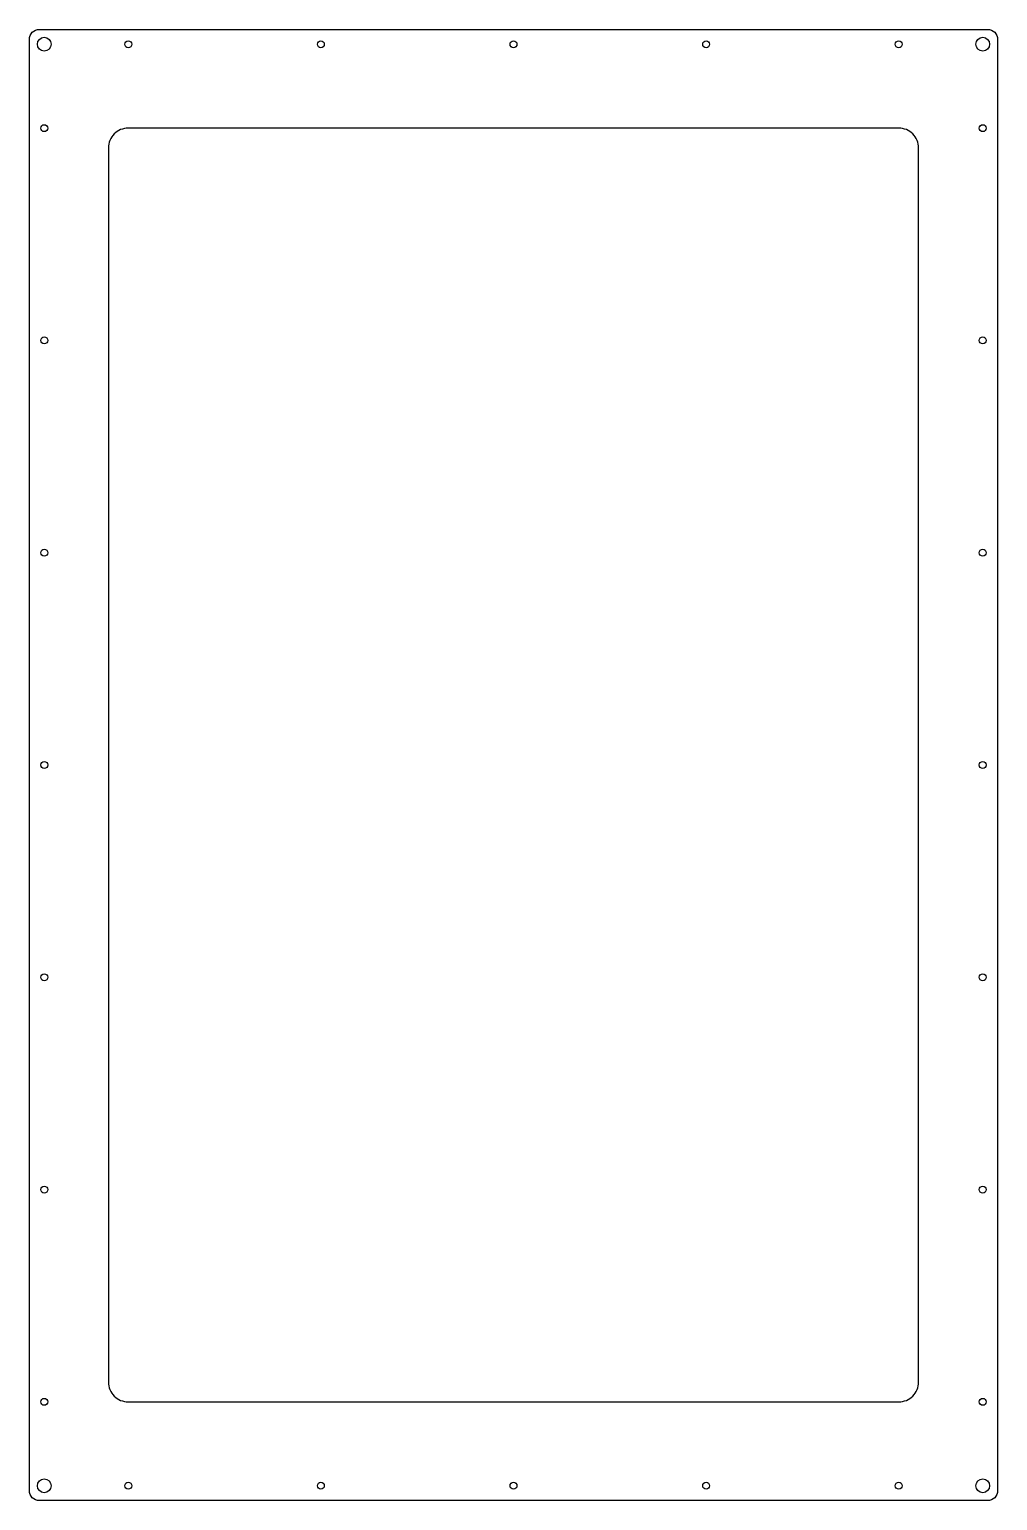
# Model space of a CAD drawing. Header units: millimetres. Extents: x 0 to 490, y -294 to 451.
import ezdxf

# ---------------------------------------------------------------- set-up
doc = ezdxf.new("R2010")
doc.units = ezdxf.units.MM
doc.layers.get('0').update_dxf_attribs({"linetype": 'CONTINUOUS'})

msp = doc.modelspace()

# ---------------------------------------------------------------- linework, layer by layer
for points in [[(490, -288.65, -0.414214), (485, -293.65), (5, -293.65, -0.414214), (0, -288.65), (0, 446.35, -0.414214), (5, 451.35), (485, 451.35, -0.414214), (490, 446.35)], [(40, 391.35), (40, -233.65, 0.414214), (50, -243.65), (440, -243.65, 0.414214), (450, -233.65), (450, 391.35, 0.414214), (440, 401.35), (50, 401.35, 0.414214)]]:
    msp.add_lwpolyline(points, format="xyb", close=True)
for centre, radius in [((7.5, 443.85), 3.5), ((482.5, 443.85), 3.5), ((50, 443.85), 1.75), ((147.5, 443.85), 1.75), ((245, 443.85), 1.75), ((342.5, 443.85), 1.75), ((440, 443.85), 1.75), ((7.5, 401.35), 1.75), ((482.5, 401.35), 1.75), ((7.5, 293.85), 1.75), ((482.5, 293.85), 1.75), ((7.5, 186.35), 1.75), ((482.5, 186.35), 1.75), ((7.5, 78.85), 1.75), ((482.5, 78.85), 1.75), ((7.5, -28.65), 1.75), ((482.5, -28.65), 1.75), ((7.5, -136.15), 1.75), ((482.5, -136.15), 1.75), ((7.5, -243.65), 1.75), ((482.5, -243.65), 1.75), ((7.5, -286.15), 3.5), ((482.5, -286.15), 3.5), ((50, -286.15), 1.75), ((147.5, -286.15), 1.75), ((245, -286.15), 1.75), ((342.5, -286.15), 1.75), ((440, -286.15), 1.75)]:
    msp.add_circle(centre, radius)

doc.saveas('drawing.dxf')
